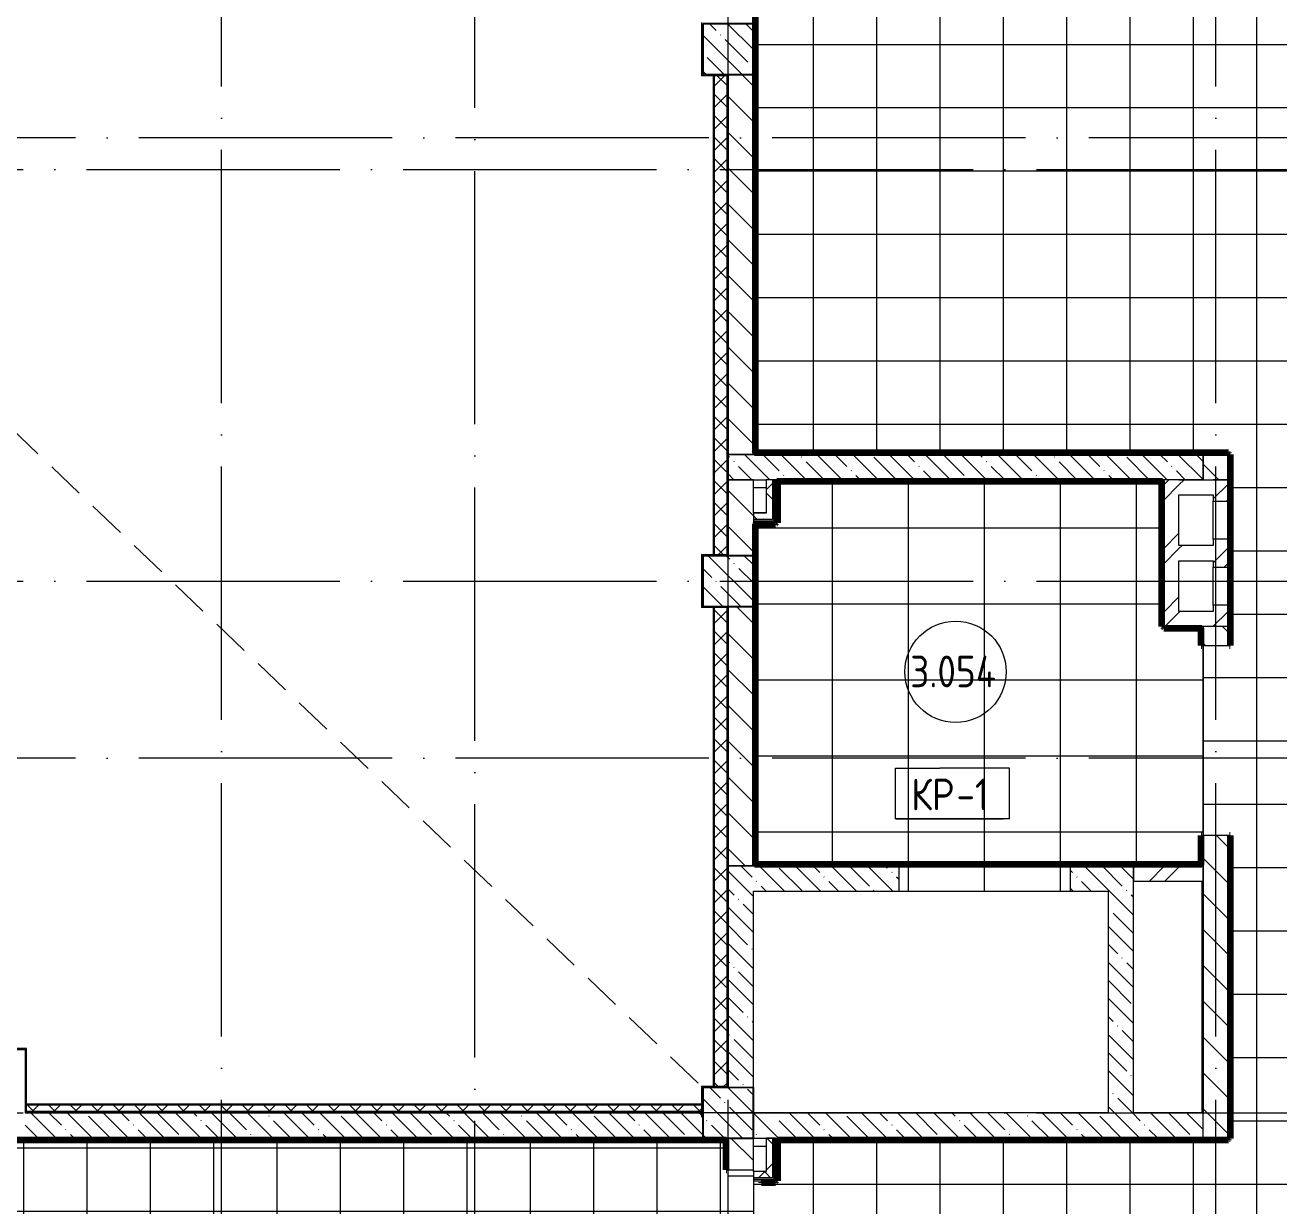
# Model space of a CAD drawing. Header units: millimetres. Extents: x 97 to 215964, y -4577 to 60645.
# Drawn here: x 189748 to 199647, y 27591 to 36915 of the extents above; entities that cross this region are included whole.
import ezdxf

# ---------------------------------------------------------------- set-up
doc = ezdxf.new("R2010")
doc.units = ezdxf.units.MM
doc.linetypes.add('ADSK_Линия сетки', pattern=[2500, 2000, -250, 0, -250])
doc.linetypes.add('ADSK_Снесено', pattern=[450, 300, -150])
for name, color, linetype, lineweight in [('A-AREA-____-IDEN', 2, 'Continuous', 20), ('A-DETL-DEMO-OTLN', 6, 'ADSK_Снесено', 9), ('A-FLOR-____-IDEN', 11, 'Continuous', 20), ('A-FLOR-____-OTLN', 192, 'Continuous', 9), ('A-FLOR-____-PATT', 8, 'Continuous', 9), ('A-GENM-____-MCUT', 13, 'Continuous', 9), ('A-GENM-____-OTLN', 13, 'Continuous', 9), ('A-WALL-____-MCUT', 113, 'Continuous', 9), ('A-WALL-____-PATT', 111, 'Continuous', 9), ('A-WALL-FNSH-MCUT', 113, 'Continuous', 9), ('I-WALL-____-OTLN', 2, 'Continuous', 9), ('S-COLS-____-MCUT', 52, 'Continuous', 9), ('S-COLS-____-OTLN', 52, 'Continuous', 9), ('S-GRID-____-OTLN', 1, 'Continuous', 9)]:
    doc.layers.add(name, color=color, linetype=linetype, lineweight=lineweight)
doc.styles.add('GOST Common', font='GOST_Common.ttf', dxfattribs={"width": 0.9, "height": 250})
pattern_1 = [(135, (0, 0), (-141.42136, -141.42136), [])]
pattern_2 = [(45, (0, 0), (-251.4472, 251.4472), []), (45, (0, 381), (-251.4472, 251.4472), [])]
pattern_3 = [(135, (0, 0), (-142.5612, -142.5612), []), (135, (142.56, 0), (-142.5612, -142.5612), [252.016, -50.403, 3.353, -47.05])]
pattern_4 = [(45, (0, 0), (-141.42136, 141.42136), []), (135, (0, 0), (-141.42136, -141.42136), [])]
pattern_5 = [(135, (58797.89, 0), (-84.85281, -84.85281), []), (225, (58797.89, 0), (84.85281, -84.85281), [])]

# ---------------------------------------------------------------- blocks, each defined once
blk = doc.blocks.new('BSC_Колонна _Прямоугольная - 400x400-V105-О_АИ_ПП_8_400_Целиком')
at = {"layer": 'S-COLS-____-OTLN', "lineweight": 5}
h = blk.add_hatch(dxfattribs=at)
h.set_pattern_fill('FP_116', color=256, style=0, pattern_type=2)
h.set_pattern_definition([(135, (-136499.98, -36725), (-142.5612, -142.5612), []), (135, (-136357.42, -36725), (-142.5612, -142.5612), [252.016, -50.403, 3.353, -47.05])])
h.paths.add_polyline_path([(-200, -200), (200, -200), (200, 200), (-200, 200)])
at = {"layer": 'S-COLS-____-MCUT', "color": 130, "lineweight": 25}
for p, q in [((200, 200), (-200, 200)), ((-200, 200), (-200, -200)), ((200, -200), (200, 200)), ((-200, -200), (200, -200))]:
    blk.add_line(p, q, dxfattribs=at)
blk = doc.blocks.new('BSC_Колонна _Прямоугольная - 400x400-V106-О_АИ_ПП_8_400_Целиком')
at = {"layer": 'S-COLS-____-OTLN', "lineweight": 5}
h = blk.add_hatch(dxfattribs=at)
h.set_pattern_fill('FP_117', color=256, style=0, pattern_type=2)
h.set_pattern_definition([(135, (-136499.98, -32525), (-142.5612, -142.5612), []), (135, (-136357.42, -32525), (-142.5612, -142.5612), [252.016, -50.403, 3.353, -47.05])])
h.paths.add_polyline_path([(200, -200), (200, 200), (-200, 200), (-200, -200), (73.6, -200)])
at = {"layer": 'S-COLS-____-MCUT', "color": 130, "lineweight": 25}
for p, q in [((200, 200), (-200, 200)), ((-200, 200), (-200, -200)), ((200, -200), (200, 200)), ((-200, -200), (200, -200))]:
    blk.add_line(p, q, dxfattribs=at)
blk = doc.blocks.new('ASML_АР_Отделка Люка - ВО Отделка люков_Грунтовка 0_Шпатлевка 0_Окраска 0_0-40365353-О_АИ_ПП_8_400_Целиком')
at = {"layer": 'A-GENM-____-MCUT', "color": 130, "lineweight": 25}
for p, q in [((150, 3), (-150, 3)), ((-150, 3), (-150, 0)), ((150, 0), (150, 3)), ((-150, 0), (150, 0))]:
    blk.add_line(p, q, dxfattribs=at)
blk = doc.blocks.new('0083_СОШ675_АР_R22_rvt-1-О_АИ_ПП_8_400_Целиком')
at = {"layer": 'A-WALL-____-PATT', "lineweight": 5}
h = blk.add_hatch(dxfattribs=at)
h.set_pattern_fill('FP_10', color=10, style=0, pattern_type=2)
h.set_pattern_definition(pattern_1)
h.paths.add_polyline_path([(136700, 33525), (136700, 33525), (136700, 36525), (136500, 36525), (136500, 33525)])
h.paths.add_polyline_path([(136700, 36925), (136700, 36925), (136700, 37555.2), (136500, 37555.2), (136500, 36925)])
h = blk.add_hatch(dxfattribs=at)
h.set_pattern_fill('FP_8', color=10, style=0, pattern_type=2)
h.set_pattern_definition(pattern_3)
h.paths.add_polyline_path([(139940, 33325), (140250, 33325), (140250, 33525), (136500, 33525), (136500, 33325), (139089.1, 33325)])
h = blk.add_hatch(dxfattribs=at)
h.set_pattern_fill('FP_10', color=10, style=0, pattern_type=2)
h.set_pattern_definition(pattern_1)
h.paths.add_polyline_path([(140346.9, 33325), (140450, 33325), (140450, 33525), (140250, 33525), (140250, 33325), (140330, 33325)])
h = blk.add_hatch(dxfattribs=at)
h.set_pattern_fill('FP_10', color=10, style=0, pattern_type=2)
h.set_pattern_definition(pattern_1)
h.paths.add_polyline_path([(136700, 30275), (136700, 32325), (136500, 32325), (136500, 30275)])
h.paths.add_polyline_path([(136573.6, 32725), (136700, 32725), (136700, 33325), (136500, 33325), (136500, 32725)])
h = blk.add_hatch(dxfattribs=at)
h.set_pattern_fill('FP_17', color=252, style=0, pattern_type=2)
h.set_pattern_definition(pattern_4)
h.paths.add_polyline_path([(136850, 33059.7), (136850, 33325), (136800, 33325), (136800, 33059.7)])
h = blk.add_hatch(dxfattribs=at)
h.set_pattern_fill('FP_7', color=10, style=0, pattern_type=2)
h.set_pattern_definition(pattern_2)
h.paths.add_polyline_path([(139940, 32285), (140060, 32285), (140060, 33325), (139940, 33325), (139940, 32366.9)])
h = blk.add_hatch(dxfattribs=at)
h.set_pattern_fill('FP_7', color=10, style=0, pattern_type=2)
h.set_pattern_definition(pattern_2)
h.paths.add_polyline_path([(140060, 33205), (140330, 33205), (140330, 33325), (140060, 33325)])
h = blk.add_hatch(dxfattribs=at)
h.set_pattern_fill('FP_7', color=10, style=0, pattern_type=2)
h.set_pattern_definition(pattern_2)
h.paths.add_polyline_path([(140447, 32285), (140450, 32285), (140450, 32335), (140330, 32335), (140330, 32285), (140346.9, 32285)])
h.paths.add_polyline_path([(140330, 32635), (140450, 32635), (140450, 32855), (140330, 32855), (140330, 32685)])
h.paths.add_polyline_path([(140450, 33155), (140450, 33325), (140330, 33325), (140330, 33155), (140447, 33155)])
h = blk.add_hatch(dxfattribs=at)
h.set_pattern_fill('FP_17', color=252, style=0, pattern_type=2)
h.set_pattern_definition(pattern_4)
h.paths.add_polyline_path([(136850, 33009.7), (136850, 33059.7), (136700, 33059.7), (136700, 33009.7)])
h = blk.add_hatch(dxfattribs=at)
h.set_pattern_fill('FP_7', color=10, style=0, pattern_type=2)
h.set_pattern_definition(pattern_2)
h.paths.add_polyline_path([(140330, 32685), (140330, 32805), (140060, 32805), (140060, 32685)])
h = blk.add_hatch(dxfattribs=at)
h.set_pattern_fill('FP_7', color=10, style=0, pattern_type=2)
h.set_pattern_definition(pattern_2)
h.paths.add_polyline_path([(140450, 32165), (140450, 32285), (139940, 32285), (139940, 32165), (140346.9, 32165)])
h = blk.add_hatch(dxfattribs=at)
h.set_pattern_fill('FP_10', color=10, style=0, pattern_type=2)
h.set_pattern_definition(pattern_1)
h.paths.add_polyline_path([(140450, 30215), (140450, 30515), (140250, 30515), (140250, 30215), (140346.9, 30215)])
h.paths.add_polyline_path([(140450, 32015), (140450, 32165), (140250, 32165), (140250, 32015), (140346.9, 32015)])
h = blk.add_hatch(dxfattribs=at)
h.set_pattern_fill('FP_8', color=10, style=0, pattern_type=2)
h.set_pattern_definition(pattern_3)
h.paths.add_polyline_path([(136700, 28525), (136700, 30275), (136500, 30275), (136500, 28525), (136573.6, 28525)])
h = blk.add_hatch(dxfattribs=at)
h.set_pattern_fill('FP_8', color=10, style=0, pattern_type=2)
h.set_pattern_definition(pattern_3)
h.paths.add_polyline_path([(139700, 30075), (139700, 30275), (139200, 30275), (139200, 30075), (139500, 30075)])
h.paths.add_polyline_path([(136700, 30075), (137850, 30075), (137850, 30275), (136700, 30275)])
h = blk.add_hatch(dxfattribs=at)
h.set_pattern_fill('FP_7', color=10, style=0, pattern_type=2)
h.set_pattern_definition(pattern_2)
h.paths.add_polyline_path([(140250, 30155), (140250, 30275), (139700, 30275), (139700, 30155)])
h = blk.add_hatch(dxfattribs=at)
h.set_pattern_fill('FP_10', color=10, style=0, pattern_type=2)
h.set_pattern_definition(pattern_1)
h.paths.add_polyline_path([(140250, 28125), (140450, 28125), (140450, 30215), (140250, 30215), (140250, 28325)])
h = blk.add_hatch(dxfattribs=at)
h.set_pattern_fill('FP_8', color=10, style=0, pattern_type=2)
h.set_pattern_definition(pattern_3)
h.paths.add_polyline_path([(139700, 28325), (139700, 30075), (139500, 30075), (139500, 28325)])
h = blk.add_hatch(dxfattribs=at)
h.set_pattern_fill('FP_8', color=10, style=0, pattern_type=2)
h.set_pattern_definition(pattern_3)
h.paths.add_polyline_path([(136295, 28125), (136295, 28325), (130950, 28325), (130950, 28125), (135315.8, 28125)])
h.paths.add_polyline_path([(130450, 28125), (130450, 28325), (124960, 28325), (124960, 28125), (130284.8, 28125)])
h = blk.add_hatch(dxfattribs=at)
h.set_pattern_fill('FP_8', color=10, style=0, pattern_type=2)
h.set_pattern_definition(pattern_3)
h.paths.add_polyline_path([(140250, 28125), (140250, 28325), (136295, 28325), (136295, 28125), (137831.4, 28125)])
h = blk.add_hatch(dxfattribs=at)
h.set_pattern_fill('FP_10', color=10, style=0, pattern_type=2)
h.set_pattern_definition(pattern_1)
h.paths.add_polyline_path([(136700, 18825), (136700, 19025), (136500, 19025), (136500, 18825), (136573.6, 18825)])
h.paths.add_polyline_path([(136573.6, 19425), (136700, 19425), (136700, 22425), (136500, 22425), (136500, 19425)])
h.paths.add_polyline_path([(136573.6, 22825), (136700, 22825), (136700, 23465), (136500, 23465), (136500, 22825)])
h.paths.add_polyline_path([(136700, 23665), (136700, 25675), (136500, 25675), (136500, 23665)])
h.paths.add_polyline_path([(136500, 27875), (136700, 27875), (136700, 28125), (136500, 28125)])
h = blk.add_hatch(dxfattribs=at)
h.set_pattern_fill('FP_17', color=252, style=0, pattern_type=2)
h.set_pattern_definition(pattern_4)
h.paths.add_polyline_path([(136850, 27812.5), (136850, 28125), (136800, 28125), (136800, 27812.5)])
h = blk.add_hatch(dxfattribs=at)
h.set_pattern_fill('FP_17', color=252, style=0, pattern_type=2)
h.set_pattern_definition(pattern_4)
h.paths.add_polyline_path([(136800, 27812.5), (136800, 27862.5), (136700, 27862.5), (136700, 27812.5)])
at = {"layer": 'S-COLS-____-OTLN', "lineweight": 5}
h = blk.add_hatch(dxfattribs=at)
h.set_pattern_fill('FP_8', color=256, style=0, pattern_type=2)
h.set_pattern_definition(pattern_3)
h.paths.add_polyline_path([(136573.6, 28125), (136700, 28125), (136700, 28525), (136300, 28525), (136300, 28125)])
at = {"layer": 'A-FLOR-____-OTLN', "color": 90}
for p, q in [((136700, 33262.5), (136800, 33262.5)), ((136800, 33062.5), (136700, 33062.5)), ((140240, 30155), (140240, 28325)), ((136700, 28062.5), (136800, 28062.5)), ((136700, 27862.5), (136700, 27875))]:
    blk.add_line(p, q, dxfattribs=at)
at = {"layer": 'A-WALL-____-MCUT', "color": 50, "lineweight": 13}
for p, q in [((136500, 36525), (136500, 33525)), ((136700, 33525), (136700, 36525)), ((136500, 33525), (136700, 33525)), ((140250, 33525), (136500, 33525)), ((136500, 33525), (136500, 33325)), ((140250, 33525), (140250, 33325)), ((140450, 33525), (140250, 33525)), ((140250, 33325), (140250, 33525)), ((140450, 33325), (140450, 33525)), ((136500, 33325), (136500, 32725)), ((136700, 33325), (136500, 33325)), ((136500, 33325), (136800, 33325)), ((136700, 33059.7), (136700, 33325)), ((136800, 33325), (136800, 33059.7)), ((136862.5, 33325), (136850, 33325)), ((136850, 33325), (136850, 33059.7)), ((136875, 33325), (136862.5, 33325)), ((136875, 33325), (139940, 33325)), ((139940, 33325), (139940, 32285)), ((140450, 33155), (140450, 33325)), ((140060, 33205), (140330, 33205)), ((140060, 32805), (140060, 33205)), ((140330, 33205), (140330, 33155)), ((140330, 33155), (140447, 33155)), ((136800, 33059.7), (136700, 33059.7)), ((136850, 33009.7), (136700, 33009.7)), ((136700, 33009.7), (136700, 32997.2)), ((136700, 32997.2), (136700, 32984.7)), ((136700, 32725), (136700, 32984.7)), ((136850, 33059.7), (136850, 33009.7)), ((140330, 32805), (140060, 32805)), ((140330, 32855), (140330, 32805)), ((140447, 32855), (140330, 32855)), ((140450, 32635), (140450, 32855)), ((140060, 32685), (140330, 32685)), ((140060, 32285), (140060, 32685)), ((140330, 32685), (140330, 32635)), ((140330, 32635), (140447, 32635)), ((136500, 32325), (136500, 30275)), ((136700, 30275), (136700, 32325)), ((139940, 32285), (139940, 32165)), ((140330, 32285), (140060, 32285)), ((140330, 32335), (140330, 32285)), ((140447, 32335), (140330, 32335)), ((140450, 32285), (140450, 32335)), ((140450, 32165), (140450, 32285)), ((139940, 32165), (140250, 32165)), ((140250, 32165), (140250, 32015)), ((140450, 32015), (140450, 32165)), ((140250, 32015), (140450, 32015)), ((140250, 30515), (140250, 30215)), ((140450, 30515), (140250, 30515)), ((140450, 30215), (140450, 30515)), ((136500, 30275), (136700, 30275)), ((136700, 30275), (136500, 30275)), ((136500, 30275), (136500, 28525)), ((137850, 30275), (136700, 30275)), ((137850, 30075), (137850, 30275)), ((139700, 30275), (139200, 30275)), ((139200, 30275), (139200, 30075)), ((140250, 30275), (139700, 30275)), ((139700, 30275), (139700, 30155)), ((139700, 30075), (139700, 30275)), ((140250, 30155), (140250, 30275)), ((140250, 30215), (140250, 28325)), ((140450, 28125), (140450, 30215)), ((139700, 30155), (140250, 30155)), ((136700, 30075), (137850, 30075)), ((136700, 28525), (136700, 30075)), ((139200, 30075), (139500, 30075)), ((139500, 30075), (139500, 28325)), ((139700, 28325), (139700, 30075)), ((136295, 28325), (130950, 28325)), ((139500, 28325), (136295, 28325)), ((140250, 28325), (139700, 28325)), ((130950, 28125), (136295, 28125)), ((136295, 28125), (140250, 28125)), ((136700, 28125), (136500, 28125)), ((136500, 28125), (136500, 27875)), ((136700, 27875), (136700, 28125)), ((136850, 28125), (136800, 28125)), ((136800, 28125), (136800, 27862.5)), ((136850, 28125), (136850, 27812.5)), ((140250, 28125), (140450, 28125)), ((136500, 27875), (136700, 27875)), ((136800, 27862.5), (136700, 27862.5)), ((136700, 27862.5), (136700, 27812.5)), ((136800, 27812.5), (136700, 27812.5)), ((136850, 27812.5), (136800, 27812.5))]:
    blk.add_line(p, q, dxfattribs=at)
at = {"layer": 'A-WALL-____-MCUT', "color": 10, "lineweight": 5}
for p, q in [((136850, 33325), (136800, 33325)), ((136862.5, 33325), (136862.5, 33059.7)), ((140060, 33325), (139940, 33325)), ((140060, 33325), (140250, 33325)), ((140250, 33325), (140060, 33325)), ((140250, 33325), (140330, 33325)), ((140330, 33325), (140450, 33325)), ((140450, 33325), (140330, 33325)), ((136700, 33059.7), (136700, 33009.7)), ((136862.5, 32997.2), (136700, 32997.2)), ((136862.5, 33059.7), (136862.5, 33009.7)), ((136862.5, 33009.7), (136862.5, 32997.2)), ((140450, 32165), (140250, 32165)), ((136500, 28525), (136700, 28525)), ((140250, 28125), (140250, 28325)), ((136862.5, 28125), (136862.5, 27800)), ((136800, 27800), (136700, 27800)), ((136850, 27800), (136800, 27800)), ((136862.5, 27800), (136850, 27800))]:
    blk.add_line(p, q, dxfattribs=at)
at = {"layer": 'A-WALL-FNSH-MCUT', "color": 90}
for p, q in [((136875, 33059.7), (136875, 33325)), ((136700, 32984.7), (136875, 32984.7)), ((136875, 33009.7), (136875, 33059.7)), ((136875, 32997.2), (136875, 33009.7)), ((136875, 32984.7), (136875, 32997.2)), ((136862.5, 28125), (136850, 28125)), ((136875, 28125), (136862.5, 28125)), ((136875, 27787.5), (136875, 28125)), ((136700, 27812.5), (136700, 27800)), ((136700, 27800), (136700, 27787.5)), ((136700, 27787.5), (136800, 27787.5)), ((136800, 27787.5), (136850, 27787.5)), ((136850, 27787.5), (136862.5, 27787.5)), ((136862.5, 27787.5), (136875, 27787.5))]:
    blk.add_line(p, q, dxfattribs=at)
at = {"layer": 'I-WALL-____-OTLN', "color": 90}
for p, q in [((140330, 32855), (140330, 33155)), ((140330, 32335), (140330, 32635))]:
    blk.add_line(p, q, dxfattribs=at)
at = {"layer": 'S-COLS-____-MCUT', "color": 130, "lineweight": 25}
for p, q in [((136500, 28525), (136300, 28525)), ((136300, 28525), (136300, 28125)), ((136700, 28125), (136700, 28525)), ((136300, 28125), (136700, 28125))]:
    blk.add_line(p, q, dxfattribs=at)
at = {"layer": 'S-COLS-____-OTLN', "color": 90}
blk.add_line((136700, 28525), (136500, 28525), dxfattribs=at)
at = {"layer": 'A-GENM-____-OTLN', "color": 90, "lineweight": 9, "rotation": 270}
for p in [(140447, 33005), (140447, 32485)]:
    blk.add_blockref('ASML_АР_Отделка Люка - ВО Отделка люков_Грунтовка 0_Шпатлевка 0_Окраска 0_0-40365353-О_АИ_ПП_8_400_Целиком', p, dxfattribs=at)
at = {"layer": 'S-COLS-____-OTLN', "color": 90, "lineweight": 9}
for name, p in [('BSC_Колонна _Прямоугольная - 400x400-V105-О_АИ_ПП_8_400_Целиком', (136500, 36725)), ('BSC_Колонна _Прямоугольная - 400x400-V106-О_АИ_ПП_8_400_Целиком', (136500, 32525))]:
    blk.add_blockref(name, p, dxfattribs=at)
blk = doc.blocks.new('ADSK_Марка_Перекрытие - Типоразмер_ADSK_Марка-158127-О_АИ_ПП_8_400_Целиком')
at = {"layer": 'A-FLOR-____-IDEN'}
for p, q in [((-4.5, 4), (-1, 4)), ((-4.5, 0), (-4.5, 4)), ((4.5, 4), (-1, 4)), ((4.5, 0), (4.5, 4)), ((4.5, 0), (-4.5, 0)), ((-4.5, 0), (4, 0))]:
    blk.add_line(p, q, dxfattribs=at)
blk = doc.blocks.new('ADSK_Марка_Помещение_ОдноЗначение - Номер-159740-О_АИ_ПП_8_400_Целиком')
at = {"layer": 'A-AREA-____-IDEN'}
blk.add_circle((0, 0), 4, dxfattribs=at)

msp = doc.modelspace()

# ---------------------------------------------------------------- hatches: boundary and pattern name
at = {"layer": 'A-FLOR-____-PATT'}
h = msp.add_hatch(dxfattribs=at)
h.set_pattern_fill('FP_206', color=256, style=0, pattern_type=2)
h.set_pattern_definition([(270, (201472.87, 27262.5), (500, 3e-14), []), (0, (201472.87, 27262.5), (0, 500), [])])
h.paths.add_polyline_path([(203832.865903, 12800.000586), (203832.865903, 18345), (203847.865903, 18345), (203847.865903, 20845), (203832.865903, 20845), (203832.865903, 27299.999414), (203847.865903, 27299.999414), (203847.700658, 29799.999414), (203832.865903, 29799.999414), (203832.865903, 36649.999414), (203847.865903, 36649.999414), (203847.865903, 39149.999414), (203832.865903, 39149.999414), (203832.865903, 42694.998706), (203847.865903, 42694.998706), (203847.865903, 43944.998706), (203832.865903, 43944.998706), (203832.865903, 45324.968424), (199262.887824, 45324.968424), (199262.887824, 39459.99902), (199247.865903, 39459.99902), (199247.887824, 38359.99902), (199262.887824, 38359.99902), (199262.887824, 37555.15091), (199257.887824, 37555.15091), (199257.887824, 37545.151496), (199247.887824, 37545.151496), (199247.865903, 37540.151496), (198019.022324, 37540.151496), (198019.022324, 37535.151496), (197516.753324, 37535.151496), (197516.753324, 37540.151496), (195512.887824, 37540.151496), (195512.887824, 33539.968424), (199247.887824, 33539.968424), (199247.887824, 33534.968424), (199257.887824, 33534.968424), (199257.887824, 33524.968424), (199262.887824, 33524.967838), (199262.887824, 32015.000398), (199047.865903, 32015.000398), (199047.887824, 30515.000398), (199262.887824, 30513.97172), (199262.887824, 28124.296143), (199257.887824, 28124.296143), (199257.887824, 28114.296143), (199247.887824, 28114.296143), (199247.865903, 28109.296143), (195687.865903, 28109.296143), (195687.865903, 27787.500586), (195682.865903, 27787.500586), (195682.865903, 27777.500586), (195672.865903, 27777.500586), (195672.399768, 27772.500586), (195562.888824, 27772.500586), (195562.888824, 27787.5), (195497.866903, 27787.5), (195497.887824, 25674.999986), (195512.888824, 25674.999986), (195512.888824, 25640.000161), (199257.887824, 25640.000161), (199257.887824, 25625.000161), (199262.887824, 25624.986828), (199262.887824, 24992.999575), (199247.865903, 24992.999575), (199247.887824, 23892.999575), (199262.887824, 23892.999575), (199262.887824, 23215.119334), (199247.865903, 23215.119334), (199247.865903, 23154.166194), (199047.865903, 23154.166194), (199047.865903, 22229.166194), (199247.865903, 22229.166194), (199247.887824, 22115.119334), (199262.887824, 22115.119334), (199262.887824, 21113.999393), (199247.865903, 21113.999393), (199247.887824, 20013.999393), (199262.887824, 20013.999393), (199262.887824, 18423.996862), (199247.865903, 18423.996862), (199247.887824, 17323.996862), (199262.887824, 17323.996862), (199262.887824, 13477.20297), (199267.887824, 13477.20297), (199267.887824, 12974.93397), (199262.887824, 12974.93397), (199262.887824, 12800.000586), (201660.280486, 12800.000586)])
h.paths.add_polyline_path([(195497.865903, 36525), (195497.887824, 36525), (195497.865903, 36925)])
h = msp.add_hatch(dxfattribs=at)
h.set_pattern_fill('FP_166', color=256, style=0, pattern_type=2)
h.set_pattern_definition([(90, (197322.9, 31745), (-600, 4e-14), []), (180, (197322.9, 31745), (-7e-14, -600), [])])
h.paths.add_polyline_path([(197997.887824, 30075.005042), (197997.860436, 30275.000984), (196647.887824, 30275.000398), (196647.887824, 30075.005042)])
h.paths.add_polyline_path([(196734.142839, 30290.000984), (199032.887824, 30290.000984), (199032.887824, 30515.000398), (199047.887824, 30515.000398), (199047.887824, 32015.000398), (199032.887824, 32015.000398), (199032.887824, 32149.967838), (198737.887824, 32149.967838), (198737.887824, 32154.967838), (198727.887824, 32155.924954), (198727.887824, 32164.967838), (198722.887824, 32165.708746), (198722.887824, 33309.968424), (195687.887825, 33309.968424), (195687.887825, 32984.729234), (195682.887825, 32984.729234), (195682.887825, 32974.729234), (195672.887825, 32974.729234), (195672.887825, 32969.729234), (195512.887824, 32969.729234), (195512.887824, 30290.000984), (196664.470965, 30290.000984)])
h = msp.add_hatch(dxfattribs=at)
h.set_pattern_fill('FP_189', color=256, style=0, pattern_type=2)
h.set_pattern_definition([(0, (186737.87, 25050), (0, 500), []), (90, (186737.87, 25050), (-500, 3e-14), [])])
h.paths.add_polyline_path([(191077.865903, 21974.999414), (191077.865903, 22830), (191087.865903, 22830), (191087.865903, 22835), (191097.865903, 22835), (191097.865903, 22840), (193867.865903, 22840), (193867.865903, 22825), (195067.865903, 22825), (195067.865903, 22840), (195282.888824, 22840), (195282.888824, 23539.977542), (195272.888824, 23539.977542), (195272.888824, 24279.977542), (195282.888824, 24279.977542), (195282.888824, 25674.999986), (195297.866903, 25675.005217), (195297.866903, 25724.999986), (195497.866903, 25724.999986), (195497.866903, 27824.999986), (195297.866903, 27824.999986), (195297.866903, 27874.999986), (195282.888824, 27874.999986), (195282.888824, 28110.000984), (183837.887824, 28110.000984), (183837.887824, 27850), (183832.887824, 27850), (183832.887824, 27840), (183822.887824, 27840), (183822.887824, 27835), (183172.887824, 27835), (183172.887824, 27840), (183162.887824, 27840), (183162.887824, 27850), (183157.887824, 27850), (183157.887824, 28110.000398), (177977.865903, 28110.000398), (177977.865903, 21974.999414), (189082.681831, 21974.999414)])
h.paths.add_polyline_path([(184038.844712, 22409.999414), (183847.865903, 22409.999414), (183847.865903, 22414.999414), (183837.865903, 22414.999414), (183837.865903, 22424.999414), (183832.865903, 22424.999414), (183832.865903, 22824.999414), (183837.865903, 22824.999414), (183837.865903, 22834.999414), (183847.865903, 22834.999414), (183847.865903, 22839.999414), (184247.865903, 22839.999414), (184247.865903, 22834.999414), (184257.865903, 22834.999414), (184257.865903, 22824.999414), (184262.865903, 22824.999414), (184262.865903, 22424.999414), (184257.865903, 22424.341039), (184257.865903, 22414.999414), (184247.865903, 22414.999414), (184247.865903, 22409.999414), (184051.642369, 22409.999414)])
h.paths.add_polyline_path([(180123.844712, 22409.999414), (179797.865903, 22409.999414), (179797.865903, 22414.999414), (179787.865903, 22414.999414), (179787.865903, 22424.999414), (179782.865903, 22424.999414), (179782.865903, 22824.999414), (179787.865903, 22824.999414), (179787.865903, 22834.999414), (179797.865903, 22834.999414), (179797.865903, 22839.999414), (180197.865903, 22839.999414), (180197.865903, 22834.999414), (180207.865903, 22834.999414), (180207.865903, 22824.999414), (180212.865903, 22824.999414), (180212.865903, 22424.999414), (180207.865903, 22424.999414), (180207.865903, 22414.999414), (180197.865903, 22414.999414), (180197.865903, 22409.999414)])
at = {"layer": 'A-WALL-____-PATT'}
for points in [[(195507.887824, 33534.968424), (195507.887824, 37545.151496), (195497.887824, 37545.151496), (195497.887824, 33534.968424)], [(195097.865903, 36525.000586), (195097.865903, 36925), (195087.865903, 36925), (195087.865903, 36525.000586)], [(195287.888824, 36515.000586), (195297.888824, 36515.000586), (195297.882377, 36525), (195087.865903, 36525), (195087.865903, 36515.000586), (195187.888824, 36515.000586)], [(199247.887824, 33524.968424), (199257.887824, 33524.968424), (199257.887824, 33534.968424), (195497.887824, 33534.968424), (195497.887824, 33524.968424), (199144.760755, 33524.968424)], [(199257.887824, 32209.968424), (199257.887824, 33524.968424), (199247.887824, 33524.968424), (199247.887824, 32209.968424)], [(198737.887824, 33314.968424), (198737.887824, 33324.968424), (195672.887825, 33324.968424), (195672.887825, 33314.968424), (198727.887824, 33314.968424)], [(195682.887825, 32984.729234), (195682.887825, 33314.968424), (195672.887825, 33314.968424), (195672.887825, 32984.729234)], [(198737.887824, 32164.967838), (198737.887824, 33314.968424), (198727.887824, 33314.968424), (198727.887824, 32164.967838)], [(195497.887824, 30275.000984), (195507.887824, 30275.000984), (195507.887824, 32984.729234), (195497.887824, 32984.729234), (195497.887824, 31389.870888)], [(195507.887824, 32974.729234), (195682.887825, 32974.729234), (195682.887825, 32984.729234), (195507.887824, 32984.729234)], [(195087.865903, 32725.000586), (195297.888824, 32725.000586), (195297.888824, 32735.000586), (195087.865903, 32735.000586)], [(195097.865903, 32325.000586), (195097.865903, 32725), (195087.865903, 32725), (195087.865903, 32325.000586)], [(195179.888824, 32315.000586), (195238.888824, 32315.000586), (195238.885835, 32325), (195087.865903, 32325), (195087.865903, 32315.000586), (195097.865903, 32315.000586)], [(199037.887824, 32154.967838), (199037.887824, 32164.967838), (198727.887824, 32164.967838), (198727.887824, 32154.967838)], [(199257.887824, 28114.296143), (199257.887824, 30314.296143), (199247.887824, 30314.296143), (199247.887824, 28114.296143)], [(199047.887824, 30275.000984), (199047.887824, 30285.000984), (195507.887824, 30285.000984), (195507.887824, 30275.000984), (196629.241024, 30275.000984)], [(189247.865903, 28825.00157), (189747.887824, 28825.00157), (189747.887824, 28835.00157), (189237.865903, 28835.00157), (189237.865903, 28825.00157)], [(189747.887824, 28325.03256), (189757.887824, 28325.03256), (189757.887824, 28835.00157), (189747.887824, 28835.00157), (189747.887824, 28825.00157)], [(195097.865903, 28294.999812), (195097.865903, 28535.000586), (195087.865903, 28535.000586), (195087.865903, 28294.999812)], [(195097.865903, 28525.000586), (195238.888824, 28525.000586), (195238.888824, 28535.000586), (195097.865903, 28535.000586)], [(195287.888824, 28115.000984), (195297.888824, 28115.000984), (195297.888824, 28125.000984), (183832.887824, 28125.000984), (183832.887824, 28115.000984), (194113.721293, 28115.000984)], [(199247.887824, 28114.296143), (199247.887824, 28124.296143), (195672.865903, 28124.296143), (195672.865903, 28114.296143), (199144.760755, 28114.296143)], [(195682.865903, 27777.500586), (195682.865903, 28114.296143), (195672.865903, 28114.296143), (195672.865903, 27777.500586)], [(195672.865903, 27777.500586), (195672.865903, 27787.500586), (195562.888824, 27787.500586), (195562.888824, 27777.500586)]]:
    msp.add_hatch(color=7, dxfattribs=at).paths.add_polyline_path(points)
at = {"layer": 'A-WALL-____-PATT', "lineweight": 5}
for points in [[(195179.888824, 32735.000586), (195187.888824, 32735.000586), (195187.888824, 36515.000586), (195179.888824, 36515.000586), (195179.888824, 33343.932581)], [(195187.888824, 28535.000586), (195187.888824, 32315.000586), (195179.888824, 32315.000586), (195179.888824, 28535.000586)], [(195087.865903, 28385.03256), (195087.865903, 28393.03256), (189757.887824, 28393.03256), (189757.887824, 28385.03256), (194113.721293, 28385.03256)]]:
    msp.add_hatch(color=7, dxfattribs=at).paths.add_polyline_path(points)
at = {"layer": 'A-WALL-____-PATT'}
h = msp.add_hatch(dxfattribs=at)
h.set_pattern_fill('FP_9', style=0, pattern_type=2)
h.set_pattern_definition(pattern_5)
h.paths.add_polyline_path([(195187.888824, 32735.000586), (195287.888824, 32735.000586), (195287.888824, 36515.000586), (195187.888824, 36515.000586), (195187.888824, 33343.932581)])
h = msp.add_hatch(dxfattribs=at)
h.set_pattern_fill('FP_9', style=0, pattern_type=2)
h.set_pattern_definition(pattern_5)
h.paths.add_polyline_path([(195287.888824, 28535.000586), (195287.888824, 32315.000586), (195187.888824, 32315.000586), (195187.888824, 28535.000586), (195238.888824, 28535.000586)])
h = msp.add_hatch(color=7, dxfattribs=at)
h.paths.add_polyline_path([(199257.887824, 30314.296143), (199257.887824, 30515.000398), (199247.887824, 30515.000398), (199247.887824, 30314.296143)])
h.paths.add_polyline_path([(199247.887824, 32015.000398), (199257.887824, 32015.000398), (199257.887824, 32209.968424), (199247.887824, 32209.968424)])
h = msp.add_hatch(color=7, dxfattribs=at)
h.paths.add_polyline_path([(199047.887824, 30285.000984), (199047.887824, 30515.000398), (199037.887824, 30515.000398), (199037.887824, 30285.000984)])
h.paths.add_polyline_path([(199037.887824, 32015.000398), (199047.887824, 32015.000398), (199047.887824, 32164.967838), (199037.887824, 32164.967838), (199037.887824, 32154.967838)])
h = msp.add_hatch(dxfattribs=at)
h.set_pattern_fill('FP_9', style=0, pattern_type=2)
h.set_pattern_definition(pattern_5)
h.paths.add_polyline_path([(195087.865903, 28335.03256), (195087.865903, 28385.03256), (189757.887824, 28385.03256), (189757.887824, 28335.03256), (194113.721293, 28335.03256)])
h = msp.add_hatch(color=7, dxfattribs=at)
h.paths.add_polyline_path([(195287.888824, 22825), (195297.888824, 22825), (195297.888824, 25674.999986), (195287.888824, 25674.999986), (195287.888824, 22835)])
h.paths.add_polyline_path([(195297.888824, 27874.999986), (195297.888824, 28115.000984), (195287.888824, 28115.000984), (195287.888824, 27874.999986)])

# ---------------------------------------------------------------- linework, layer by layer
at = {"layer": 'A-DETL-DEMO-OTLN'}
msp.add_line((177907.887824, 44915), (195087.865903, 28534.767831), dxfattribs=at)
at = {"layer": 'A-FLOR-____-OTLN'}
for p, q in [((199047.865903, 32015.000398), (199047.865903, 30515.000398)), ((199047.887824, 30515.000398), (199047.887824, 32015.000398)), ((196647.887824, 30075.005042), (197997.887824, 30075.005042)), ((195297.866903, 27824.999986), (195297.866903, 27874.999986)), ((195497.866903, 27824.999986), (195297.866903, 27824.999986)), ((195497.866903, 27787.5), (195497.866903, 25674.999986))]:
    msp.add_line(p, q, dxfattribs=at)
at = {"layer": 'A-WALL-____-MCUT', "color": 7}
for p, q in [((195507.887824, 33534.968424), (195507.887824, 37545.151496)), ((195087.865903, 36935.000586), (195087.865903, 36515.000586)), ((195297.888824, 36515.000586), (195087.865903, 36515.000586)), ((195297.888824, 32725.000586), (195297.888824, 36525)), ((195497.887824, 36525), (195497.887824, 33524.968424)), ((195497.887824, 33534.968424), (199257.887824, 33534.968424)), ((195497.887824, 33524.968424), (199247.887824, 33524.968424)), ((199247.887824, 33524.968424), (199247.887824, 33154.967838)), ((199257.887824, 32015.000398), (199257.887824, 33534.968424)), ((198737.887824, 33324.968424), (195672.887825, 33324.968424)), ((195672.887825, 33324.968424), (195672.887825, 32984.729234)), ((195682.887825, 33314.968424), (198727.887824, 33314.968424)), ((195682.887825, 32974.729234), (195682.887825, 33314.968424)), ((198727.887824, 33314.968424), (198727.887824, 32154.967838)), ((198737.887824, 32164.967838), (198737.887824, 33324.968424)), ((195497.887824, 32984.729234), (195497.887824, 32725)), ((195672.887825, 32984.729234), (195497.887824, 32984.729234)), ((195507.887824, 30285.000984), (195507.887824, 32974.729234)), ((195507.887824, 32974.729234), (195682.887825, 32974.729234)), ((199247.887824, 32854.967838), (199247.887824, 32634.967838)), ((195087.865903, 32735.000586), (195297.888824, 32735.000586)), ((195087.865903, 32735.000586), (195087.865903, 32315.000586)), ((195297.888824, 32315.000586), (195087.865903, 32315.000586)), ((195238.888824, 32315.000586), (195238.888824, 32325)), ((195297.888824, 28535.000586), (195297.888824, 32315.000586)), ((195497.887824, 32325), (195497.887824, 30275.000984)), ((199247.887824, 32334.967838), (199247.887824, 32015.000398)), ((198727.887824, 32154.967838), (199037.887824, 32154.967838)), ((199047.887824, 32164.967838), (198737.887824, 32164.967838)), ((199037.887824, 32154.967838), (199037.887824, 32015.000398)), ((199047.887824, 32015.000398), (199047.887824, 32164.967838)), ((199037.887824, 32015.000398), (199047.887824, 32015.000398)), ((199247.887824, 32015.000398), (199257.887824, 32015.000398)), ((199037.887824, 30515.000398), (199037.887824, 30285.000984)), ((199047.887824, 30515.000398), (199037.887824, 30515.000398)), ((199047.887824, 30275.000984), (199047.887824, 30515.000398)), ((199247.887824, 30515.000398), (199247.887824, 28124.296143)), ((199257.887824, 30515.000398), (199247.887824, 30515.000398)), ((199257.887824, 28114.296143), (199257.887824, 30515.000398)), ((195497.887824, 30275.000984), (199047.887824, 30275.000984)), ((199037.887824, 30285.000984), (195507.887824, 30285.000984)), ((189757.887824, 28835.00157), (189237.865903, 28835.00157)), ((189247.865903, 28825.00157), (189747.887824, 28825.00157)), ((189747.887824, 28825.00157), (189747.887824, 28325.03256)), ((189757.887824, 28325.03256), (189757.887824, 28835.00157)), ((195087.865903, 28535.000586), (195297.888824, 28535.000586)), ((195087.865903, 28535.000586), (195087.865903, 28294.999812)), ((195097.865903, 28294.999812), (195097.865903, 28525.000586)), ((195097.865903, 28525.000586), (195238.888824, 28525.000586)), ((195238.888824, 28525.000586), (195238.888824, 28535.000586)), ((189747.887824, 28325.03256), (195087.865903, 28325.03256)), ((195087.865903, 28294.999812), (195097.865903, 28294.999812)), ((195297.888824, 28125.000984), (183822.887824, 28125.000984)), ((183832.887824, 28115.000984), (195287.888824, 28115.000984)), ((195287.888824, 28115.000984), (195287.888824, 27874.999986)), ((195297.888824, 27874.999986), (195297.888824, 28125.000984)), ((199247.887824, 28124.296143), (195672.865903, 28124.296143)), ((195672.865903, 28124.296143), (195672.865903, 27787.500586)), ((195682.865903, 28114.296143), (199257.887824, 28114.296143)), ((195682.865903, 27777.500586), (195682.865903, 28114.296143)), ((195287.888824, 27874.999986), (195297.888824, 27874.999986)), ((195672.865903, 27787.500586), (195562.888824, 27787.500586)), ((195562.888824, 27787.500586), (195562.888824, 27777.500586)), ((195562.888824, 27777.500586), (195682.865903, 27777.500586))]:
    msp.add_line(p, q, dxfattribs=at)
at = {"layer": 'A-WALL-____-MCUT'}
for p, q in [((195187.888824, 36515.000586), (195187.888824, 32735.000586)), ((195287.888824, 36515.000586), (195287.888824, 32735.000586)), ((195187.888824, 32315.000586), (195187.888824, 28535.000586)), ((195287.888824, 32315.000586), (195287.888824, 28535.000586)), ((199257.887824, 32209.968424), (199247.887824, 32209.968424)), ((199257.887824, 30314.296143), (199247.887824, 30314.296143)), ((195087.865903, 28385.03256), (189757.887824, 28385.03256)), ((195087.865903, 28335.03256), (189757.887824, 28335.03256))]:
    msp.add_line(p, q, dxfattribs=at)
at = {"layer": 'A-WALL-FNSH-MCUT', "color": 7}
for p, q in [((195179.888824, 36515.000586), (195179.888824, 32735.000586)), ((195179.888824, 32315.000586), (195179.888824, 28535.000586)), ((195087.865903, 28393.03256), (189757.887824, 28393.03256))]:
    msp.add_line(p, q, dxfattribs=at)
at = {"layer": 'I-WALL-____-OTLN', "color": 5, "lineweight": 90}
for p, q in [((195512.887824, 37545.151496), (195512.887824, 33534.968424)), ((195507.887824, 33539.968424), (199247.887824, 33539.968424)), ((199247.887824, 33534.968424), (199247.887824, 33539.968424)), ((199262.887824, 33524.968424), (199257.887824, 33524.968424)), ((199262.887824, 33524.968424), (199262.887824, 32015.000398)), ((199257.887824, 32015.000398), (199262.887824, 32015.000398)), ((199262.887824, 30515.000398), (199257.887824, 30515.000398)), ((199262.887824, 30515.000398), (199262.887824, 28124.296143)), ((199247.887824, 28109.296143), (199247.887824, 28114.296143)), ((199257.887824, 28124.296143), (199262.887824, 28124.296143)), ((195282.888824, 28110.000984), (183837.887824, 28110.000984)), ((195282.888824, 27874.999986), (195282.888824, 28110.000984)), ((199247.887824, 28109.296143), (195687.865903, 28109.296143)), ((195687.865903, 28109.296143), (195687.865903, 27787.500586)), ((195282.888824, 27874.999986), (195287.888824, 27874.999986)), ((195562.888824, 27777.500586), (195562.888824, 27772.500586)), ((195672.865903, 27772.500586), (195562.888824, 27772.500586)), ((195672.865903, 27772.500586), (195672.865903, 27777.500586)), ((195682.865903, 27787.500586), (195687.865903, 27787.500586))]:
    msp.add_line(p, q, dxfattribs=at)
at = {"layer": 'I-WALL-____-OTLN', "color": 20, "lineweight": 90}
for p, q in [((198727.887824, 33309.968424), (195682.887825, 33309.968424)), ((195687.887825, 33314.984791), (195687.887825, 32984.729234)), ((198722.887824, 32164.967838), (198722.887824, 33314.968424)), ((195672.887825, 32969.729234), (195507.887824, 32969.729234)), ((195512.887824, 32974.729234), (195512.887824, 30285.000984)), ((195672.887825, 32969.729234), (195672.887825, 32974.729234)), ((195682.887825, 32984.729234), (195687.887825, 32984.729234)), ((198722.887824, 32164.967838), (198727.887824, 32164.967838)), ((198737.887824, 32154.967838), (198737.887824, 32149.967838)), ((199037.887824, 32149.967838), (198737.887824, 32149.967838)), ((199032.887824, 32015.000398), (199032.887824, 32154.967838)), ((199032.887824, 32015.000398), (199037.887824, 32015.000398)), ((199032.887824, 30284.98682), (199032.887824, 30515.000398)), ((199037.887824, 30515.000398), (199032.887824, 30515.000398)), ((195507.869304, 30290.000984), (199037.887824, 30290.000984))]:
    msp.add_line(p, q, dxfattribs=at)
at = {"layer": 'S-GRID-____-OTLN', "linetype": 'ADSK_Линия сетки'}
for p, q in [((191297.888824, -3572.657751), (191297.888824, 60644.999414)), ((193297.888954, -3738.839947), (193297.888954, 60644.999414)), ((195297.888824, -3572.657751), (195297.888824, 60644.999414)), ((199147.888824, -3572.657751), (199147.888824, 60644.999414)), ((215146.441901, 36025.151496), (158117.887824, 36025.151496)), ((55228.336609, 35775.000586), (213876.441901, 35775.000586)), ((55228.336609, 32525.000984), (215146.441901, 32525.000984)), ((215146.441901, 31125.11992), (158117.887824, 31125.11992)), ((55228.336609, 28325.000984), (215146.441901, 28325.000984))]:
    msp.add_line(p, q, dxfattribs=at)

# ---------------------------------------------------------------- block references
at = {"color": 250, "lineweight": 5}
msp.add_blockref('0083_СОШ675_АР_R22_rvt-1-О_АИ_ПП_8_400_Целиком', (58797.887824, 0), dxfattribs=at)
at = {"layer": 'A-AREA-____-IDEN', "xscale": 99.99999999999993, "yscale": 99.99999999999993, "zscale": 99.99999999999993}
msp.add_blockref('ADSK_Марка_Помещение_ОдноЗначение - Номер-159740-О_АИ_ПП_8_400_Целиком', (197094.151235, 31808.24806), dxfattribs=at)
at = {"layer": 'A-FLOR-____-IDEN', "xscale": 99.99999999999993, "yscale": 99.99999999999993, "zscale": 99.99999999999993}
msp.add_blockref('ADSK_Марка_Перекрытие - Типоразмер_ADSK_Марка-158127-О_АИ_ПП_8_400_Целиком', (197069.843841, 30647.168109), dxfattribs=at)

# ---------------------------------------------------------------- texts
at = {"layer": 'A-AREA-____-IDEN', "lineweight": 9, "insert": (196735.943977, 31935.973132), "char_height": 250, "width": 880.252875, "attachment_point": 1, "style": 'GOST Common'}
msp.add_mtext('3.054', dxfattribs=at)
at = {"layer": 'A-FLOR-____-IDEN', "lineweight": 9, "char_height": 250, "attachment_point": 1, "style": 'GOST Common'}
for s, insert, width in [('КР', (196743.762996, 30965.005683), 432.91125), ('-1', (197100.950496, 30965.005683), 331.898625)]:
    msp.add_mtext(s, dxfattribs=dict(at, insert=insert, width=width))

doc.saveas('drawing.dxf')
